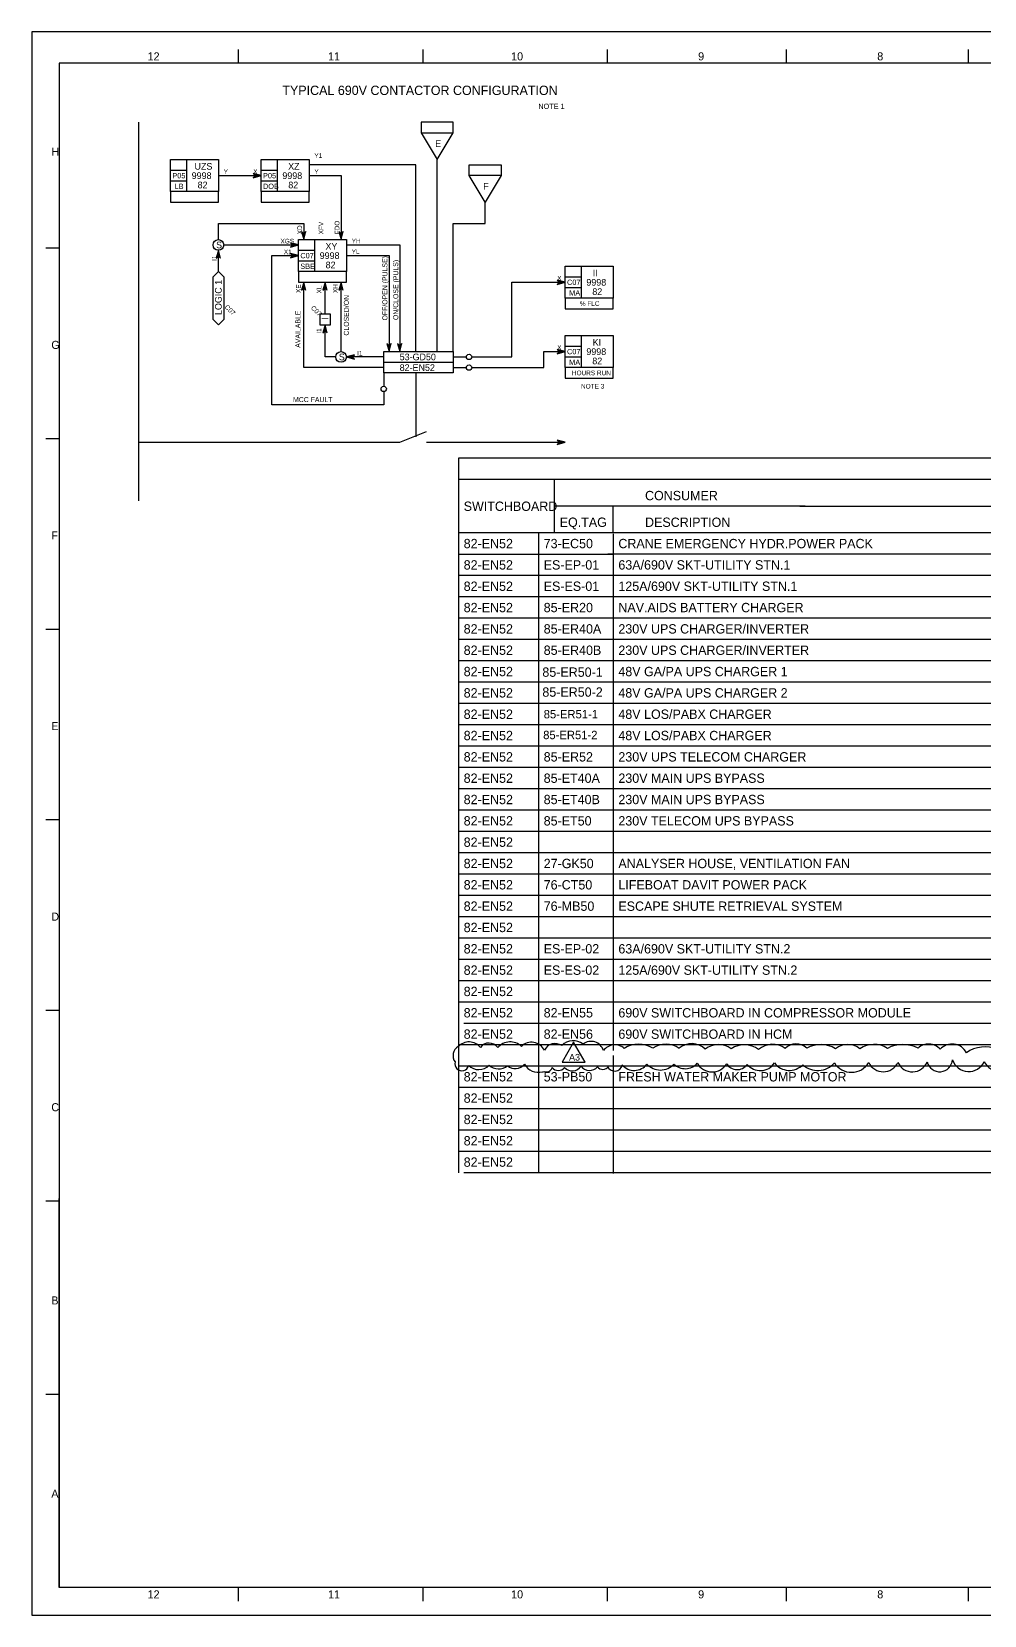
# Model space of a CAD drawing. Extents: x 0 to 841, y 0 to 594.
# Drawn here: x 0 to 357, y 0 to 594 of the extents above; entities that cross this region are included whole.
import ezdxf

# ---------------------------------------------------------------- set-up
doc = ezdxf.new("R2010")
doc.units = 0
for name, color, linetype in [('01-LIN-025-A', 7, 'Continuous'), ('09-LIN-050-B', 7, 'Continuous'), ('12-LIN-100-A', 7, 'Continuous'), ('18-LIN-025-SP', 7, 'Continuous'), ('34-TXT-018', 7, 'Continuous'), ('45-', 7, 'Continuous'), ('46-', 7, 'Continuous'), ('47-', 7, 'Continuous'), ('48-BOR-018', 7, 'Continuous'), ('50-REV-035-TRNG', 7, 'Continuous'), ('51-REV-035-CLD', 7, 'Continuous'), ('53-FAB-UD', 7, 'Continuous')]:
    doc.layers.add(name, color=color, linetype=linetype)

msp = doc.modelspace()

# ---------------------------------------------------------------- linework, layer by layer
at = {"layer": '01-LIN-025-A'}
for p, q in [((829.26, 582.23), (10.33, 582.23)), ((10.33, 582.23), (10.33, 10.38)), ((77.49, 587.26), (77.49, 582.23)), ((146.65, 587.26), (146.65, 582.23)), ((215.82, 587.26), (215.82, 582.23)), ((282.98, 587.26), (282.98, 582.23)), ((351.14, 587.26), (351.14, 582.23)), ((10.33, 512.76), (5.32, 512.76)), ((10.33, 441.28), (5.32, 441.28)), ((10.33, 369.8), (5.32, 369.8)), ((10.33, 298.32), (5.32, 298.32)), ((10.33, 226.84), (5.32, 226.84)), ((10.33, 155.36), (5.32, 155.36)), ((10.33, 10.38), (10.33, 156.36)), ((10.33, 82.87), (5.32, 82.87)), ((648.95, 10.38), (10.33, 10.38)), ((77.49, 10.38), (77.49, 5.35)), ((146.65, 10.38), (146.65, 5.35)), ((215.82, 10.38), (215.82, 5.35)), ((282.98, 10.38), (282.98, 5.35)), ((351.14, 10.38), (351.14, 5.35))]:
    msp.add_line(p, q, dxfattribs=at)
at = {"layer": '09-LIN-050-B'}
msp.add_lwpolyline([(0, 0), (841, 0), (841, 594), (0, 594)], close=True, dxfattribs=at)
at = {"layer": '12-LIN-100-A'}
for p, q in [((40, 560), (40, 418)), ((132, 474), (158, 474)), ((132, 466), (132, 474)), ((132, 470), (158, 470)), ((158, 474), (158, 466)), ((158, 466), (132, 466)), ((40, 440), (138, 440)), ((138, 440), (148, 444)), ((148, 440), (200, 440)), ((162, 434), (160, 434)), ((160, 434), (160, 426)), ((360, 434), (162, 434)), ((160, 426), (160, 166)), ((528, 426), (160, 426)), ((196, 406), (196, 426)), ((200, 416), (196, 416)), ((290, 416), (200, 416)), ((218, 406), (218, 416)), ((286, 416), (286, 416)), ((286, 416), (286, 416)), ((288, 416), (768, 416)), ((534, 406), (160, 406)), ((190, 406), (190, 166)), ((200, 406), (200, 406)), ((218, 405.69), (218, 211.84)), ((160, 398), (218, 398)), ((536, 398), (216, 398)), ((218, 398), (218, 398)), ((532, 390), (160, 390)), ((532, 382), (160, 382)), ((532, 374), (160, 374)), ((532, 366), (160, 366)), ((532, 358), (160, 358)), ((532, 350), (160, 350)), ((532, 342), (160, 342)), ((532, 334), (160, 334)), ((532, 326), (160, 326)), ((530, 318), (160, 318)), ((532, 310), (160, 310)), ((530, 302), (160, 302)), ((532, 294), (160, 294)), ((532, 286), (160, 286)), ((532, 278), (160, 278)), ((530, 270), (160, 270)), ((532, 262), (160, 262)), ((532, 254), (160, 254)), ((534, 246), (160, 246)), ((532, 238), (160, 238)), ((532, 230), (160, 230)), ((532, 222), (162, 222)), ((534, 214), (160, 214)), ((218, 210), (218, 165.69)), ((532, 206), (160, 206)), ((534, 198), (160, 198)), ((532, 190), (160, 190)), ((502, 182), (160, 182)), ((532, 174), (160, 174)), ((532, 166), (162, 166))]:
    msp.add_line(p, q, dxfattribs=at)
at = {"layer": '18-LIN-025-SP'}
for p, q in [((144, 544), (104, 544)), ((144, 544), (104, 544)), ((144, 474), (144, 544)), ((144, 474), (144, 544)), ((152, 474), (152, 546)), ((152, 474), (152, 546)), ((170, 522), (170, 530)), ((170, 522), (170, 530)), ((158, 474), (158, 522)), ((158, 522), (170, 522)), ((158, 474), (158, 522)), ((158, 522), (170, 522)), ((144, 466), (144, 442)), ((144, 466), (144, 442))]:
    msp.add_line(p, q, dxfattribs=at)
at = {"layer": '34-TXT-018'}
for p, q in [((200, 440), (197, 440.8)), ((197, 440.8), (197.8, 440)), ((197.8, 440), (197, 439.2)), ((197, 439.2), (200, 440)), ((199.6, 440), (197.4, 440.6)), ((197.4, 440.6), (198, 440)), ((198, 440), (197.4, 439.4)), ((197.4, 439.4), (199.6, 440)), ((199.2, 440), (197.8, 440.4)), ((197.8, 440.4), (198.2, 440)), ((198.2, 440), (197.8, 439.6)), ((197.8, 439.6), (199.2, 440)), ((198.8, 440), (198.2, 440.2)), ((198.2, 440.2), (198.4, 440)), ((198.4, 440), (198.2, 439.8)), ((198.2, 439.8), (198.8, 440))]:
    msp.add_line(p, q, dxfattribs=at)
at = {"layer": '46-'}
for p, q in [((86, 540), (83, 540.8)), ((83, 540.8), (83.8, 540)), ((85.6, 540), (83.4, 540.6)), ((83.4, 540.6), (84, 540)), ((83.8, 540), (83, 539.2)), ((83, 539.2), (86, 540)), ((84, 540), (83.4, 539.4)), ((83.4, 539.4), (85.6, 540)), ((85.2, 540), (83.8, 540.4)), ((83.8, 540.4), (84.2, 540)), ((84.2, 540), (83.8, 539.6)), ((83.8, 539.6), (85.2, 540)), ((84.8, 540), (84.2, 540.2)), ((84.2, 540.2), (84.4, 540)), ((84.4, 540), (84.2, 539.8)), ((84.2, 539.8), (84.8, 540)), ((102, 518.2), (101.2, 519)), ((101.2, 519), (102, 516)), ((102, 518), (101.4, 518.6)), ((101.4, 518.6), (102, 516.4)), ((102, 517.8), (101.6, 518.2)), ((101.6, 518.2), (102, 516.8)), ((102, 517.6), (101.8, 517.8)), ((101.8, 517.8), (102, 517.2)), ((102, 516), (102.8, 519)), ((102.8, 519), (102, 518.2)), ((102, 516.4), (102.6, 518.6)), ((102.6, 518.6), (102, 518)), ((102, 516.8), (102.4, 518.2)), ((102.4, 518.2), (102, 517.8)), ((102, 517.2), (102.2, 517.8)), ((102.2, 517.8), (102, 517.6)), ((116, 518.2), (115.2, 519)), ((115.2, 519), (116, 516)), ((116, 518), (115.4, 518.6)), ((115.4, 518.6), (116, 516.4)), ((116, 517.8), (115.6, 518.2)), ((115.6, 518.2), (116, 516.8)), ((116, 517.6), (115.8, 517.8)), ((115.8, 517.8), (116, 517.2)), ((116, 516), (116.8, 519)), ((116.8, 519), (116, 518.2)), ((116, 516.4), (116.6, 518.6)), ((116.6, 518.6), (116, 518)), ((116, 516.8), (116.4, 518.2)), ((116.4, 518.2), (116, 517.8)), ((116, 517.2), (116.2, 517.8)), ((116.2, 517.8), (116, 517.6)), ((70, 512), (69.2, 509)), ((70, 511.6), (69.4, 509.4)), ((70, 511.2), (69.6, 509.8)), ((70.8, 509), (70, 512)), ((70.6, 509.4), (70, 511.6)), ((70.4, 509.8), (70, 511.2)), ((100, 514), (97, 514.8)), ((97, 514.8), (97.8, 514)), ((97.8, 514), (97, 513.2)), ((97, 513.2), (100, 514)), ((99.6, 514), (97.4, 514.6)), ((97.4, 514.6), (98, 514)), ((98, 514), (97.4, 513.4)), ((97.4, 513.4), (99.6, 514)), ((99.2, 514), (97.8, 514.4)), ((97.8, 514.4), (98.2, 514)), ((98.2, 514), (97.8, 513.6)), ((97.8, 513.6), (99.2, 514)), ((98.8, 514), (98.2, 514.2)), ((98.2, 514.2), (98.4, 514)), ((98.4, 514), (98.2, 513.8)), ((98.2, 513.8), (98.8, 514)), ((69.2, 509), (70, 509.8)), ((69.4, 509.4), (70, 510)), ((69.6, 509.8), (70, 510.2)), ((70, 510.8), (69.8, 510.2)), ((69.8, 510.2), (70, 510.4)), ((70.2, 510.2), (70, 510.8)), ((70, 510.4), (70.2, 510.2)), ((70, 510.2), (70.4, 509.8)), ((70, 510), (70.6, 509.4)), ((70, 509.8), (70.8, 509)), ((100, 510), (97, 510.8)), ((97, 510.8), (97.8, 510)), ((97.8, 510), (97, 509.2)), ((97, 509.2), (100, 510)), ((99.6, 510), (97.4, 510.6)), ((97.4, 510.6), (98, 510)), ((98, 510), (97.4, 509.4)), ((97.4, 509.4), (99.6, 510)), ((99.2, 510), (97.8, 510.4)), ((97.8, 510.4), (98.2, 510)), ((98.2, 510), (97.8, 509.6)), ((97.8, 509.6), (99.2, 510)), ((98.8, 510), (98.2, 510.2)), ((98.2, 510.2), (98.4, 510)), ((98.4, 510), (98.2, 509.8)), ((98.2, 509.8), (98.8, 510)), ((102, 500), (101.2, 497)), ((102, 499.6), (101.4, 497.4)), ((102, 499.2), (101.6, 497.8)), ((102.8, 497), (102, 500)), ((102.6, 497.4), (102, 499.6)), ((102.4, 497.8), (102, 499.2)), ((110, 500), (109.2, 497)), ((110, 499.6), (109.4, 497.4)), ((110, 499.2), (109.6, 497.8)), ((110.8, 497), (110, 500)), ((110.6, 497.4), (110, 499.6)), ((110.4, 497.8), (110, 499.2)), ((116, 500), (115.2, 497)), ((116, 499.6), (115.4, 497.4)), ((116, 499.2), (115.6, 497.8)), ((116.8, 497), (116, 500)), ((116.6, 497.4), (116, 499.6)), ((116.4, 497.8), (116, 499.2)), ((200, 500), (197, 500.8)), ((197, 500.8), (197.8, 500)), ((197.8, 500), (197, 499.2)), ((197, 499.2), (200, 500)), ((199.6, 500), (197.4, 500.6)), ((197.4, 500.6), (198, 500)), ((198, 500), (197.4, 499.4)), ((197.4, 499.4), (199.6, 500)), ((199.2, 500), (197.8, 500.4)), ((197.8, 500.4), (198.2, 500)), ((198.2, 500), (197.8, 499.6)), ((197.8, 499.6), (199.2, 500)), ((198.8, 500), (198.2, 500.2)), ((198.2, 500.2), (198.4, 500)), ((198.4, 500), (198.2, 499.8)), ((198.2, 499.8), (198.8, 500)), ((101.2, 497), (102, 497.8)), ((101.4, 497.4), (102, 498)), ((101.6, 497.8), (102, 498.2)), ((102, 498.8), (101.8, 498.2)), ((101.8, 498.2), (102, 498.4)), ((102.2, 498.2), (102, 498.8)), ((102, 498.4), (102.2, 498.2)), ((102, 498.2), (102.4, 497.8)), ((102, 498), (102.6, 497.4)), ((102, 497.8), (102.8, 497)), ((109.2, 497), (110, 497.8)), ((109.4, 497.4), (110, 498)), ((109.6, 497.8), (110, 498.2)), ((110, 498.8), (109.8, 498.2)), ((109.8, 498.2), (110, 498.4)), ((110.2, 498.2), (110, 498.8)), ((110, 498.4), (110.2, 498.2)), ((110, 498.2), (110.4, 497.8)), ((110, 498), (110.6, 497.4)), ((110, 497.8), (110.8, 497)), ((115.2, 497), (116, 497.8)), ((115.4, 497.4), (116, 498)), ((115.6, 497.8), (116, 498.2)), ((116, 498.8), (115.8, 498.2)), ((115.8, 498.2), (116, 498.4)), ((116.2, 498.2), (116, 498.8)), ((116, 498.4), (116.2, 498.2)), ((116, 498.2), (116.4, 497.8)), ((116, 498), (116.6, 497.4)), ((116, 497.8), (116.8, 497)), ((110, 484), (109.2, 481)), ((109.2, 481), (110, 481.8)), ((110, 483.6), (109.4, 481.4)), ((109.4, 481.4), (110, 482)), ((110, 483.2), (109.6, 481.8)), ((109.6, 481.8), (110, 482.2)), ((110, 482.8), (109.8, 482.2)), ((109.8, 482.2), (110, 482.4)), ((110.8, 481), (110, 484)), ((110.6, 481.4), (110, 483.6)), ((110.4, 481.8), (110, 483.2)), ((110.2, 482.2), (110, 482.8)), ((110, 482.4), (110.2, 482.2)), ((110, 482.2), (110.4, 481.8)), ((110, 482), (110.6, 481.4)), ((110, 481.8), (110.8, 481)), ((134, 476.2), (133.2, 477)), ((133.2, 477), (134, 474)), ((134, 476), (133.4, 476.6)), ((133.4, 476.6), (134, 474.4)), ((134, 475.8), (133.6, 476.2)), ((133.6, 476.2), (134, 474.8)), ((134, 475.6), (133.8, 475.8)), ((133.8, 475.8), (134, 475.2)), ((134, 474), (134.8, 477)), ((134.8, 477), (134, 476.2)), ((134, 474.4), (134.6, 476.6)), ((134.6, 476.6), (134, 476)), ((134, 474.8), (134.4, 476.2)), ((134.4, 476.2), (134, 475.8)), ((134, 475.2), (134.2, 475.8)), ((134.2, 475.8), (134, 475.6)), ((138, 476.2), (137.2, 477)), ((137.2, 477), (138, 474)), ((138, 476), (137.4, 476.6)), ((137.4, 476.6), (138, 474.4)), ((138, 475.8), (137.6, 476.2)), ((137.6, 476.2), (138, 474.8)), ((138, 475.6), (137.8, 475.8)), ((137.8, 475.8), (138, 475.2)), ((138, 474), (138.8, 477)), ((138.8, 477), (138, 476.2)), ((138, 474.4), (138.6, 476.6)), ((138.6, 476.6), (138, 476)), ((138, 474.8), (138.4, 476.2)), ((138.4, 476.2), (138, 475.8)), ((138, 475.2), (138.2, 475.8)), ((138.2, 475.8), (138, 475.6)), ((121, 472.8), (118, 472)), ((118, 472), (121, 471.2)), ((120.6, 472.6), (118.4, 472)), ((118.4, 472), (120.6, 471.4)), ((120.2, 472.4), (118.8, 472)), ((118.8, 472), (120.2, 471.6)), ((119.8, 472.2), (119.2, 472)), ((119.2, 472), (119.8, 471.8)), ((119.6, 472), (119.8, 472.2)), ((119.8, 471.8), (119.6, 472)), ((119.8, 472), (120.2, 472.4)), ((120.2, 471.6), (119.8, 472)), ((120, 472), (120.6, 472.6)), ((120.6, 471.4), (120, 472)), ((120.2, 472), (121, 472.8)), ((121, 471.2), (120.2, 472)), ((200, 474), (197, 474.8)), ((197, 474.8), (197.8, 474)), ((197.8, 474), (197, 473.2)), ((197, 473.2), (200, 474)), ((199.6, 474), (197.4, 474.6)), ((197.4, 474.6), (198, 474)), ((198, 474), (197.4, 473.4)), ((197.4, 473.4), (199.6, 474)), ((199.2, 474), (197.8, 474.4)), ((197.8, 474.4), (198.2, 474)), ((198.2, 474), (197.8, 473.6)), ((197.8, 473.6), (199.2, 474)), ((198.8, 474), (198.2, 474.2)), ((198.2, 474.2), (198.4, 474)), ((198.4, 474), (198.2, 473.8)), ((198.2, 473.8), (198.8, 474))]:
    msp.add_line(p, q, dxfattribs=at)
for points in [[(70, 540), (86, 540)], [(104, 540), (116, 540), (116, 516)], [(70, 516), (70, 522), (102, 522), (102, 516)], [(70, 504), (70, 512)], [(72, 514), (100, 514)], [(118, 514), (138, 514), (138, 474)], [(132, 459), (132, 454), (90, 454), (90, 510), (100, 510)], [(118, 510), (134, 510), (134, 474)], [(132, 468), (102, 468), (102, 500)], [(110, 488), (110, 500)], [(116, 474), (116, 500)], [(165, 472), (180, 472), (180, 500), (200, 500)], [(114, 472), (110, 472), (110, 484)], [(132, 472), (118, 472)], [(165, 468), (192, 468), (192, 474), (200, 474)]]:
    msp.add_lwpolyline(points, dxfattribs=at)
at = {"layer": '47-'}
for p, q in [((158, 472), (163, 472)), ((132, 466), (132, 461)), ((158, 468), (163, 468))]:
    msp.add_line(p, q, dxfattribs=at)
for centre in [(164, 472), (164, 468), (132, 460)]:
    msp.add_circle(centre, 1, dxfattribs=at)
at = {"layer": '48-BOR-018'}
for p, q in [((52, 546), (70, 546)), ((52, 534), (52, 546)), ((52, 542), (58, 542)), ((58, 546), (58, 534)), ((70, 546), (70, 534)), ((86, 546), (104, 546)), ((86, 534), (86, 546)), ((86, 542), (92, 542)), ((92, 546), (92, 534)), ((104, 546), (104, 534)), ((52, 538), (58, 538)), ((86, 538), (92, 538)), ((70, 534), (52, 534)), ((52, 534), (52, 530)), ((52, 530), (70, 530)), ((70, 530), (70, 534)), ((104, 534), (86, 534)), ((86, 534), (86, 530)), ((86, 530), (104, 530)), ((104, 530), (104, 534)), ((100, 516), (118, 516)), ((100, 504), (100, 516)), ((100, 512), (106, 512)), ((106, 516), (106, 504)), ((118, 516), (118, 504)), ((100, 508), (106, 508)), ((200, 506), (218, 506)), ((200, 494), (200, 506)), ((206, 506), (206, 494)), ((218, 506), (218, 494)), ((68, 502), (70, 504)), ((68, 486), (68, 502)), ((70, 504), (72, 502)), ((72, 502), (72, 486)), ((118, 504), (100, 504)), ((100, 504), (100, 500)), ((100, 500), (118, 500)), ((118, 500), (118, 504)), ((200, 502), (206, 502)), ((200, 498), (206, 498)), ((218, 494), (200, 494)), ((200, 494), (200, 490)), ((218, 490), (218, 494)), ((200, 490), (218, 490)), ((70, 484), (68, 486)), ((72, 486), (70, 484)), ((200, 480), (218, 480)), ((200, 468), (200, 480)), ((200, 476), (206, 476)), ((206, 480), (206, 468)), ((218, 480), (218, 468)), ((200, 472), (206, 472)), ((218, 468), (200, 468)), ((200, 468), (200, 464)), ((200, 464), (218, 464)), ((218, 464), (218, 468))]:
    msp.add_line(p, q, dxfattribs=at)
msp.add_lwpolyline([(108, 488), (108, 484), (112, 484), (112, 488)], close=True, dxfattribs=at)
for centre in [(70, 514), (116, 472)]:
    msp.add_circle(centre, 2, dxfattribs=at)
at = {"layer": '50-REV-035-TRNG'}
msp.add_lwpolyline([(203.21, 215.03), (198.88, 207.53), (207.54, 207.53)], close=True, dxfattribs=at)
at = {"layer": '51-REV-035-CLD'}
for centre, radius, start, end in [((163.96, 209.6), 5.47, 38.31952, 137.09926), ((171.48, 210.69), 3.97, 34.3272, 144.50354), ((179.44, 208.85), 6.21, 47.07247, 138.90822), ((187.44, 209.55), 5.39, 26.59429, 134.4804), ((196.29, 209.94), 4.51, 56.40182, 153.39557), ((203.08, 209.47), 6.03, 52.37479, 135.36772), ((209.76, 210.5), 4.8, 16.26904, 128.76621), ((218.67, 208.59), 5.39, 49.01647, 142.94205), ((227.61, 203.95), 10.25, 58.89896, 121.81278), ((237.81, 205.47), 8.76, 55.21004, 124.0209), ((247.51, 207.29), 7.15, 44.9167, 131.18713), ((257.51, 206.33), 7.77, 52.16754, 129.40211), ((267.24, 205.28), 8.74, 52.38802, 124.65544), ((277.8, 206.37), 7.83, 52.70397, 131.87725), ((286.66, 208.44), 5.86, 47.14993, 134.72845), ((295.89, 203.15), 10.92, 59.20071, 118.69048), ((305.99, 206.97), 7.16, 50.10933, 129.05425), ((315.88, 204.97), 9.18, 56.98387, 125.23375), ((326.69, 201.8), 12.32, 62.53024, 118.13213), ((336.33, 208.43), 5.84, 41.90741, 132.59641), ((345.14, 208.25), 6.04, 27.06774, 137.54015), ((162.04, 209.88), 4.04, 121.30713, 215.31413), ((340.49, 208.68), 4.79, 193.29078, 356.37006), ((351.38, 210.41), 6.44, 198.40334, 335.237), ((357.44, 201.19), 12, 67.25573, 125.20776), ((161.31, 206.88), 2.64, 165.43972, 345.43972), ((167.62, 210.14), 5.43, 226.25328, 315.73942), ((175.12, 210.23), 5.3, 227.04944, 308.54537), ((181.3, 209.63), 4.57, 230.8938, 319.81785), ((190.06, 209.72), 6.07, 209.97953, 284.16917), ((191, 206), 2.24, 284.03757, 296.56505), ((192.92, 206.24), 2.42, 247.73496, 340.55608), ((197.5, 207.38), 3.02, 220.11843, 319.88157), ((202.68, 208.15), 3.96, 223.45544, 326.99411), ((209.18, 208.24), 3.89, 215.20017, 319.83541), ((214.19, 207.41), 2.64, 219.47246, 322.15325), ((218.62, 206.93), 2.82, 199.65017, 351.49422), ((225.96, 210.28), 5.91, 219.6409, 323.63226), ((235.76, 211.29), 6.77, 221.77087, 318.22913), ((245.07, 211.09), 6.06, 225.31544, 318.15597), ((255.14, 210.25), 6.41, 209.962, 328.65745), ((264.55, 209.26), 4.58, 210.74719, 325.30294), ((273.24, 210.69), 6.37, 219.37782, 326.56964), ((284.15, 211.41), 7.01, 217.02496, 315.82237), ((294.77, 212.65), 8.29, 227.63822, 318.79275), ((307.42, 211.26), 7.59, 212.46742, 328.7139), ((319.35, 209.88), 6.02, 205.23864, 334.76136), ((330.26, 209.92), 6.05, 205.5259, 337.23481), ((363.56, 210.93), 7.1, 206.93168, 328.14268)]:
    msp.add_arc(centre, radius, start, end, dxfattribs=at)
at = {"layer": '53-FAB-UD'}
for p, q in [((158, 560), (146, 560)), ((146, 560), (146, 556)), ((158, 556), (158, 560)), ((146, 556), (158, 556)), ((146, 556), (152, 546)), ((152, 546), (158, 556)), ((164, 544), (176, 544)), ((164, 540), (164, 544)), ((176, 544), (176, 540)), ((176, 540), (164, 540)), ((170, 530), (164, 540)), ((176, 540), (170, 530))]:
    msp.add_line(p, q, dxfattribs=at)

# ---------------------------------------------------------------- texts
at = {"layer": '01-LIN-025-A'}
for s, p in [('12', (43.46, 583.23)), ('11', (111.13, 583.23)), ('10', (179.78, 583.23)), ('9', (249.92, 583.23)), ('8', (317.08, 583.23)), ('H', (7.36, 547.49)), ('G', (7.36, 475.01)), ('F', (7.36, 403.53)), ('E', (7.36, 332.04)), ('D', (7.36, 260.56)), ('C', (7.36, 189.08)), ('B', (7.36, 116.6)), ('A', (7.36, 44.11)), ('12', (43.46, 6.35)), ('11', (111.13, 6.35)), ('10', (179.78, 6.35)), ('9', (249.92, 6.35)), ('8', (317.08, 6.35))]:
    msp.add_text(s, height=3.02, dxfattribs=at).set_placement(p)
at = {"layer": '12-LIN-100-A'}
for s, height, p in [('TYPICAL 690V CONTACTOR CONFIGURATION', 3.5, (94, 570.25)), ('NOTE 1', 1.969, (190, 565.02)), ('53-GD50', 2.5, (138, 470.75)), ('82-EN52', 2.5, (138, 466.75)), ('NOTE 3', 1.75, (206, 460.13)), ('MCC FAULT', 1.875, (98, 455.06)), ('CONSUMER', 3.5, (230, 418.25)), ('SWITCHBOARD', 3.5, (162, 414.25)), ('EQ.TAG', 3.5, (198, 408.25)), ('DESCRIPTION', 3.5, (230, 408.25)), ('82-EN52', 3.5, (162, 400.25)), ('73-EC50', 3.5, (192, 400.25)), ('CRANE EMERGENCY HYDR.POWER PACK', 3.5, (220, 400.25)), ('82-EN52', 3.5, (162, 392.25)), ('ES-EP-01', 3.5, (192, 392.25)), ('63A/690V SKT-UTILITY STN.1', 3.5, (220, 392.25)), ('82-EN52', 3.5, (162, 384.25)), ('ES-ES-01', 3.5, (192, 384.25)), ('125A/690V SKT-UTILITY STN.1', 3.5, (220, 384.25)), ('82-EN52', 3.5, (162, 376.25)), ('85-ER20', 3.5, (192, 376.25)), ('NAV.AIDS BATTERY CHARGER', 3.5, (220, 376.25)), ('82-EN52', 3.5, (162, 368.25)), ('85-ER40A', 3.5, (192, 368.25)), ('230V UPS CHARGER/INVERTER', 3.5, (220, 368.25)), ('82-EN52', 3.5, (162, 360.25)), ('85-ER40B', 3.5, (192, 360.25)), ('230V UPS CHARGER/INVERTER', 3.5, (220, 360.25)), ('82-EN52', 3.5, (162, 352.25)), ('85-ER50-1', 3.5, (191.5, 352.03)), ('48V GA/PA UPS CHARGER 1', 3.5, (220, 352.25)), ('82-EN52', 3.5, (162, 344.25)), ('85-ER50-2', 3.5, (191.5, 344.55)), ('48V GA/PA UPS CHARGER 2', 3.5, (220, 344.25)), ('82-EN52', 3.5, (162, 336.25)), ('85-ER51-1', 3.15, (192, 336.43)), ('48V LOS/PABX CHARGER', 3.5, (220, 336.25)), ('82-EN52', 3.5, (162, 328.25)), ('85-ER51-2', 3.15, (191.8, 328.63)), ('48V LOS/PABX CHARGER', 3.5, (220, 328.25)), ('82-EN52', 3.5, (162, 320.25)), ('85-ER52', 3.5, (192, 320.25)), ('230V UPS TELECOM CHARGER', 3.5, (220, 320.25)), ('82-EN52', 3.5, (162, 312.25)), ('85-ET40A', 3.5, (192, 312.25)), ('230V MAIN UPS BYPASS', 3.5, (220, 312.25)), ('82-EN52', 3.5, (162, 304.25)), ('85-ET40B', 3.5, (192, 304.25)), ('230V MAIN UPS BYPASS', 3.5, (220, 304.25)), ('82-EN52', 3.5, (162, 296.25)), ('85-ET50', 3.5, (192, 296.25)), ('230V TELECOM UPS BYPASS', 3.5, (220, 296.25)), ('82-EN52', 3.5, (162, 288.25)), ('82-EN52', 3.5, (162, 280.25)), ('27-GK50', 3.5, (192, 280.25)), ('ANALYSER HOUSE, VENTILATION FAN', 3.5, (220, 280.25)), ('82-EN52', 3.5, (162, 272.25)), ('76-CT50', 3.5, (192, 272.25)), ('LIFEBOAT DAVIT POWER PACK', 3.5, (220, 272.25)), ('82-EN52', 3.5, (162, 264.25)), ('76-MB50', 3.5, (192, 264.25)), ('ESCAPE SHUTE RETRIEVAL SYSTEM', 3.5, (220, 264.25)), ('82-EN52', 3.5, (162, 256.25)), ('82-EN52', 3.5, (162, 248.25)), ('ES-EP-02', 3.5, (192, 248.25)), ('63A/690V SKT-UTILITY STN.2', 3.5, (220, 248.25)), ('82-EN52', 3.5, (162, 240.25)), ('ES-ES-02', 3.5, (192, 240.25)), ('125A/690V SKT-UTILITY STN.2', 3.5, (220, 240.25)), ('82-EN52', 3.5, (162, 232.25)), ('82-EN52', 3.5, (162, 224.25)), ('82-EN55', 3.5, (192, 224.25)), ('690V SWITCHBOARD IN COMPRESSOR MODULE', 3.5, (220, 224.25)), ('82-EN52', 3.5, (162, 216.25)), ('82-EN56', 3.5, (192, 216.25)), ('690V SWITCHBOARD IN HCM', 3.5, (220, 216.25)), ('82-EN52', 3.5, (162, 200.25)), ('53-PB50', 3.5, (192, 200.25)), ('FRESH WATER MAKER PUMP MOTOR', 3.5, (220, 200.25)), ('82-EN52', 3.5, (162, 192.25)), ('82-EN52', 3.5, (162, 184.25)), ('82-EN52', 3.5, (162, 176.25)), ('82-EN52', 3.5, (162, 168.25))]:
    msp.add_text(s, height=height, dxfattribs=at).set_placement(p)
for s, height, p in [('OFF/OPEN (PULSE)', 1.8748, (133.38, 485.67)), ('ON/CLOSE (PULS)', 1.8748, (137.47, 485.83)), ('LOGIC 1', 2.5, (71.25, 487.72)), ('CLOSED/ON', 1.875, (118.94, 480)), ('AVAILABLE', 1.875, (100.78, 475.43))]:
    msp.add_text(s, height=height, rotation=90, dxfattribs=at).set_placement(p)
at = {"layer": '45-'}
for s, p in [('Y1', (106, 546.63)), ('Y', (72, 540.63)), ('X', (83.07, 540.63)), ('Y', (106, 540.63)), ('XGS', (93.31, 514.56)), ('X1', (94.57, 510.54)), ('YH', (120, 514.63)), ('YL', (120, 510.63)), ('X', (197.07, 500.63)), ('X', (197.07, 474.63)), ('I1', (122.05, 472.51))]:
    msp.add_text(s, height=1.75, dxfattribs=at).set_placement(p)
for s, p in [('FDO', (115.37, 518)), ('XD', (101.37, 518)), ('XFV', (109.37, 518)), ('I1', (69.37, 508.02)), ('XE', (100.87, 496)), ('XH', (114.73, 495.98)), ('XL', (108.67, 495.83)), ('I1', (108.59, 480.71))]:
    msp.add_text(s, height=1.75, rotation=90, dxfattribs=at).set_placement(p)
at = {"layer": '50-REV-035-TRNG'}
for s, height, p in [('P05', 2, (52.75, 539)), ('9998', 2.5, (60, 538.75)), ('UZS', 2.5, (61.06, 542.25)), ('P05', 2, (86.75, 539)), ('9998', 2.5, (94, 538.75)), ('XZ', 2.5, (96.18, 542.25)), ('LB', 2, (53.58, 535)), ('82', 2.5, (62.23, 535.25)), ('DOB', 2, (86.71, 535)), ('82', 2.5, (96.23, 535.25)), ('S', 2.5, (69.16, 512.75)), ('C07', 2, (100.75, 509)), ('9998', 2.5, (108, 508.75)), ('XY', 2.5, (110.16, 512.25)), ('SBE', 2, (100.72, 505)), ('82', 2.5, (110.23, 505.25)), ('C07', 2, (200.75, 499)), ('9998', 2.5, (208, 498.75)), ('II', 2.5, (210.37, 502.25)), ('MA', 2, (201.55, 495)), ('82', 2.5, (210.23, 495.25)), ('% FLC', 1.75, (205.55, 491.13)), ('9998', 2.5, (208, 472.75)), ('KI', 2.5, (210.37, 476.25)), ('S', 2.5, (115.16, 470.75)), ('C07', 2, (200.75, 473)), ('MA', 2, (201.55, 469)), ('82', 2.5, (210.23, 469.25)), ('HOURS RUN', 1.75, (202.57, 465.13)), ('A3', 2.5, (201.52, 208.08))]:
    msp.add_text(s, height=height, dxfattribs=at).set_placement(p)
for s, height, rotation, p in [('C07', 1.75, 315, (72.21, 490.55)), ('C07', 1.75, 315, (104.54, 490.23)), ('I', 2.5, 90, (111.25, 486))]:
    msp.add_text(s, height=height, rotation=rotation, dxfattribs=at).set_placement(p)
at = {"layer": '53-FAB-UD'}
for s, p in [('E', (151.3, 550.75)), ('F', (169.34, 534.75))]:
    msp.add_text(s, height=2.5, dxfattribs=at).set_placement(p)

doc.saveas('drawing.dxf')
